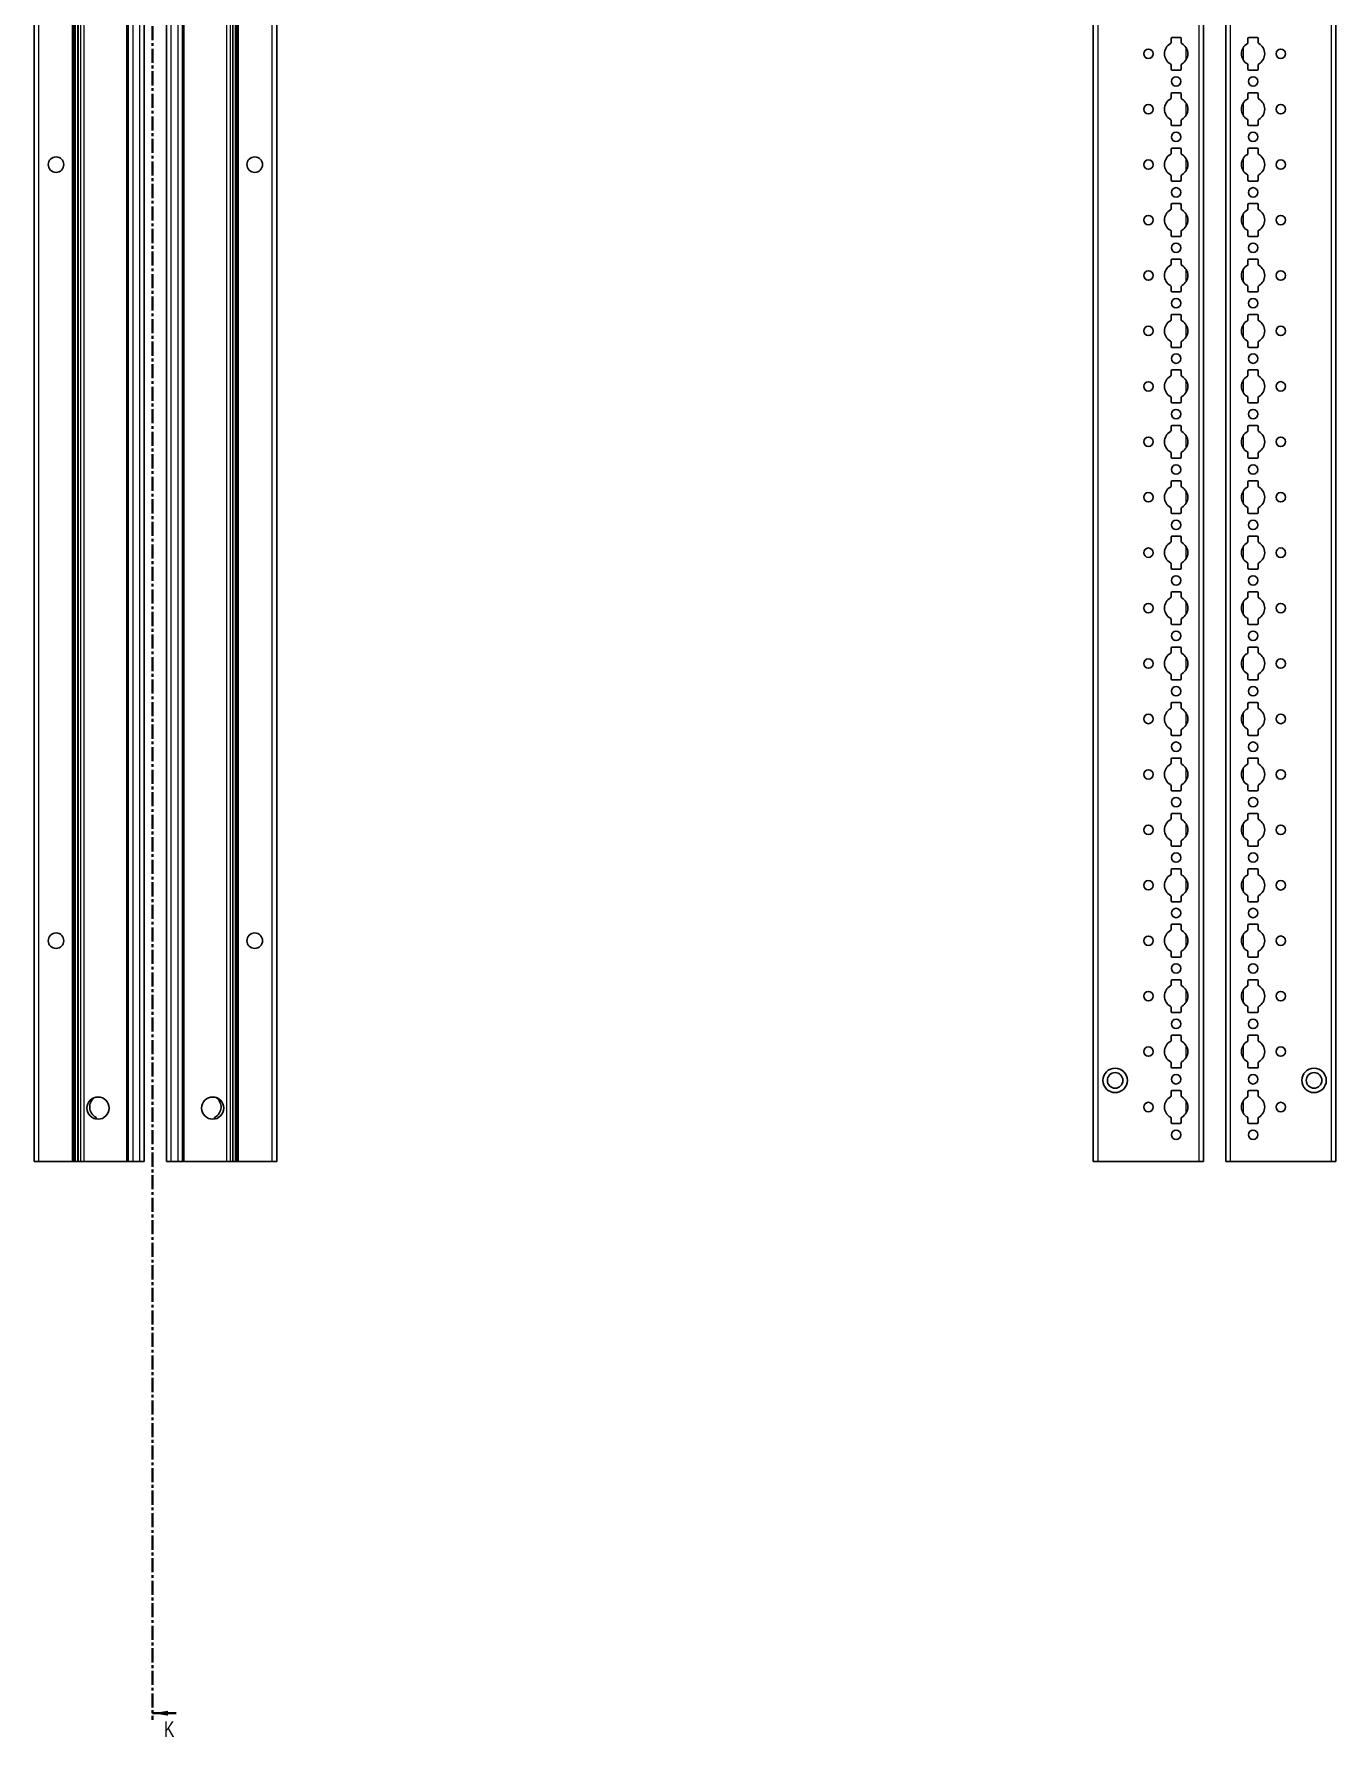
# Model space of a CAD drawing. Header units: millimetres. Extents: x -199 to 1181, y -1371 to 1752.
# Drawn here: x 594 to 1181, y -1111 to -343 of the extents above; entities that cross this region are included whole.
import ezdxf

# ---------------------------------------------------------------- set-up
doc = ezdxf.new("R2010")
doc.units = ezdxf.units.MM
doc.linetypes.add('CENTER', pattern=[10.16, 6.35, -1.27, 1.27, -1.27])
doc.styles.add('SLDTEXTSTYLE0', font='TXT', dxfattribs={"width": 0.75})

msp = doc.modelspace()

# ---------------------------------------------------------------- linework, layer by layer
at = {"color": 7, "linetype": 'CENTER', "lineweight": 35}
msp.add_line((647.53, 1499.09), (647.53, -1103.67), dxfattribs=at)
at = {"color": 7, "linetype": 'Continuous', "lineweight": 25}
for p, q in [((594.1, -851.79), (594.1, 447.21)), ((613.89, 447.21), (613.89, -851.79)), ((613.93, 447.21), (613.93, -851.79)), ((636.6, -851.79), (636.6, 447.21)), ((643.8, 447.21), (643.8, -851.79)), ((653.8, -851.79), (653.8, 447.21)), ((661, 447.21), (661, -851.79)), ((683.67, -851.79), (683.67, 447.21)), ((683.71, -851.79), (683.71, 447.21)), ((703.5, 447.21), (703.5, -851.79)), ((1071.69, -851.79), (1071.69, 447.21)), ((1121.39, 447.21), (1121.39, -851.79)), ((1131.39, -851.79), (1131.39, 447.21)), ((1181.09, 447.21), (1181.09, -851.79)), ((612.1, -376.54), (612.1, -328.04)), ((685.5, -328.04), (685.5, -376.54)), ((1106.74, -345.39), (1106.74, -347.27)), ((1110.84, -344.89), (1107.24, -344.89)), ((1111.34, -347.27), (1111.34, -345.39)), ((1141.44, -345.39), (1141.44, -347.27)), ((1145.54, -344.89), (1141.94, -344.89)), ((1146.04, -347.27), (1146.04, -345.39)), ((1106.74, -357.32), (1106.74, -359.19)), ((1107.24, -359.69), (1110.84, -359.69)), ((1111.34, -359.19), (1111.34, -357.32)), ((1141.44, -357.32), (1141.44, -359.19)), ((1141.94, -359.69), (1145.54, -359.69)), ((1146.04, -359.19), (1146.04, -357.32)), ((1106.74, -370.39), (1106.74, -372.27)), ((1110.84, -369.89), (1107.24, -369.89)), ((1111.34, -372.27), (1111.34, -370.39)), ((1141.44, -370.39), (1141.44, -372.27)), ((1145.54, -369.89), (1141.94, -369.89)), ((1146.04, -372.27), (1146.04, -370.39)), ((612.16, -376.65), (612.1, -376.54)), ((612.1, -376.54), (612.1, -378.04)), ((612.1, -378.04), (612.16, -377.94)), ((612.1, -426.54), (612.1, -378.04)), ((612.16, -377.94), (612.16, -376.65)), ((685.5, -376.54), (685.44, -376.65)), ((685.44, -376.65), (685.44, -377.94)), ((685.44, -377.94), (685.5, -378.04)), ((685.5, -378.04), (685.5, -376.54)), ((685.5, -378.04), (685.5, -426.54)), ((1106.74, -382.32), (1106.74, -384.19)), ((1111.34, -384.19), (1111.34, -382.32)), ((1141.44, -382.32), (1141.44, -384.19)), ((1146.04, -384.19), (1146.04, -382.32)), ((1107.24, -384.69), (1110.84, -384.69)), ((1141.94, -384.69), (1145.54, -384.69)), ((1106.74, -395.39), (1106.74, -397.27)), ((1110.84, -394.89), (1107.24, -394.89)), ((1111.34, -397.27), (1111.34, -395.39)), ((1141.44, -395.39), (1141.44, -397.27)), ((1145.54, -394.89), (1141.94, -394.89)), ((1146.04, -397.27), (1146.04, -395.39)), ((1106.74, -407.32), (1106.74, -409.19)), ((1107.24, -409.69), (1110.84, -409.69)), ((1111.34, -409.19), (1111.34, -407.32)), ((1141.44, -407.32), (1141.44, -409.19)), ((1141.94, -409.69), (1145.54, -409.69)), ((1146.04, -409.19), (1146.04, -407.32)), ((1106.74, -420.39), (1106.74, -422.27)), ((1110.84, -419.89), (1107.24, -419.89)), ((1111.34, -422.27), (1111.34, -420.39)), ((1141.44, -420.39), (1141.44, -422.27)), ((1145.54, -419.89), (1141.94, -419.89)), ((1146.04, -422.27), (1146.04, -420.39)), ((612.16, -426.65), (612.1, -426.54)), ((612.1, -426.54), (612.1, -428.04)), ((612.1, -428.04), (612.16, -427.94)), ((612.1, -476.54), (612.1, -428.04)), ((612.16, -427.94), (612.16, -426.65)), ((685.5, -426.54), (685.44, -426.65)), ((685.44, -426.65), (685.44, -427.94)), ((685.44, -427.94), (685.5, -428.04)), ((685.5, -428.04), (685.5, -426.54)), ((685.5, -428.04), (685.5, -476.54)), ((1106.74, -432.32), (1106.74, -434.19)), ((1107.24, -434.69), (1110.84, -434.69)), ((1111.34, -434.19), (1111.34, -432.32)), ((1141.44, -432.32), (1141.44, -434.19)), ((1141.94, -434.69), (1145.54, -434.69)), ((1146.04, -434.19), (1146.04, -432.32)), ((1106.74, -445.39), (1106.74, -447.27)), ((1110.84, -444.89), (1107.24, -444.89)), ((1111.34, -447.27), (1111.34, -445.39)), ((1141.44, -445.39), (1141.44, -447.27)), ((1145.54, -444.89), (1141.94, -444.89)), ((1146.04, -447.27), (1146.04, -445.39)), ((1106.74, -457.32), (1106.74, -459.19)), ((1107.24, -459.69), (1110.84, -459.69)), ((1111.34, -459.19), (1111.34, -457.32)), ((1141.44, -457.32), (1141.44, -459.19)), ((1141.94, -459.69), (1145.54, -459.69)), ((1146.04, -459.19), (1146.04, -457.32)), ((1106.74, -470.39), (1106.74, -472.27)), ((1110.84, -469.89), (1107.24, -469.89)), ((1111.34, -472.27), (1111.34, -470.39)), ((1141.44, -470.39), (1141.44, -472.27)), ((1145.54, -469.89), (1141.94, -469.89)), ((1146.04, -472.27), (1146.04, -470.39)), ((612.16, -476.65), (612.1, -476.54)), ((612.1, -476.54), (612.1, -478.04)), ((612.1, -478.04), (612.16, -477.94)), ((612.1, -526.54), (612.1, -478.04)), ((612.16, -477.94), (612.16, -476.65)), ((685.5, -476.54), (685.44, -476.65)), ((685.44, -476.65), (685.44, -477.94)), ((685.44, -477.94), (685.5, -478.04)), ((685.5, -478.04), (685.5, -476.54)), ((685.5, -478.04), (685.5, -526.54)), ((1106.74, -482.32), (1106.74, -484.19)), ((1111.34, -484.19), (1111.34, -482.32)), ((1141.44, -482.32), (1141.44, -484.19)), ((1146.04, -484.19), (1146.04, -482.32)), ((1107.24, -484.69), (1110.84, -484.69)), ((1141.94, -484.69), (1145.54, -484.69)), ((1106.74, -495.39), (1106.74, -497.27)), ((1110.84, -494.89), (1107.24, -494.89)), ((1111.34, -497.27), (1111.34, -495.39)), ((1141.44, -495.39), (1141.44, -497.27)), ((1145.54, -494.89), (1141.94, -494.89)), ((1146.04, -497.27), (1146.04, -495.39)), ((1106.74, -507.32), (1106.74, -509.19)), ((1107.24, -509.69), (1110.84, -509.69)), ((1111.34, -509.19), (1111.34, -507.32)), ((1141.44, -507.32), (1141.44, -509.19)), ((1141.94, -509.69), (1145.54, -509.69)), ((1146.04, -509.19), (1146.04, -507.32)), ((1106.74, -520.39), (1106.74, -522.27)), ((1110.84, -519.89), (1107.24, -519.89)), ((1111.34, -522.27), (1111.34, -520.39)), ((1141.44, -520.39), (1141.44, -522.27)), ((1145.54, -519.89), (1141.94, -519.89)), ((1146.04, -522.27), (1146.04, -520.39)), ((612.16, -526.65), (612.1, -526.54)), ((612.1, -526.54), (612.1, -528.04)), ((612.1, -528.04), (612.16, -527.94)), ((612.1, -576.54), (612.1, -528.04)), ((612.16, -527.94), (612.16, -526.65)), ((685.5, -526.54), (685.44, -526.65)), ((685.44, -526.65), (685.44, -527.94)), ((685.44, -527.94), (685.5, -528.04)), ((685.5, -528.04), (685.5, -526.54)), ((685.5, -528.04), (685.5, -576.54)), ((1106.74, -532.32), (1106.74, -534.19)), ((1107.24, -534.69), (1110.84, -534.69)), ((1111.34, -534.19), (1111.34, -532.32)), ((1141.44, -532.32), (1141.44, -534.19)), ((1141.94, -534.69), (1145.54, -534.69)), ((1146.04, -534.19), (1146.04, -532.32)), ((1110.84, -544.89), (1107.24, -544.89)), ((1145.54, -544.89), (1141.94, -544.89)), ((1106.74, -545.39), (1106.74, -547.27)), ((1111.34, -547.27), (1111.34, -545.39)), ((1141.44, -545.39), (1141.44, -547.27)), ((1146.04, -547.27), (1146.04, -545.39)), ((1106.74, -557.32), (1106.74, -559.19)), ((1107.24, -559.69), (1110.84, -559.69)), ((1111.34, -559.19), (1111.34, -557.32)), ((1141.44, -557.32), (1141.44, -559.19)), ((1141.94, -559.69), (1145.54, -559.69)), ((1146.04, -559.19), (1146.04, -557.32)), ((1106.74, -570.39), (1106.74, -572.27)), ((1110.84, -569.89), (1107.24, -569.89)), ((1111.34, -572.27), (1111.34, -570.39)), ((1141.44, -570.39), (1141.44, -572.27)), ((1145.54, -569.89), (1141.94, -569.89)), ((1146.04, -572.27), (1146.04, -570.39)), ((612.16, -576.65), (612.1, -576.54)), ((612.1, -576.54), (612.1, -578.04)), ((612.1, -578.04), (612.16, -577.94)), ((612.1, -626.54), (612.1, -578.04)), ((612.16, -577.94), (612.16, -576.65)), ((685.5, -576.54), (685.44, -576.65)), ((685.44, -576.65), (685.44, -577.94)), ((685.44, -577.94), (685.5, -578.04)), ((685.5, -578.04), (685.5, -576.54)), ((685.5, -578.04), (685.5, -626.54)), ((1106.74, -582.32), (1106.74, -584.19)), ((1111.34, -584.19), (1111.34, -582.32)), ((1141.44, -582.32), (1141.44, -584.19)), ((1146.04, -584.19), (1146.04, -582.32)), ((1107.24, -584.69), (1110.84, -584.69)), ((1141.94, -584.69), (1145.54, -584.69)), ((1106.74, -595.39), (1106.74, -597.27)), ((1110.84, -594.89), (1107.24, -594.89)), ((1111.34, -597.27), (1111.34, -595.39)), ((1141.44, -595.39), (1141.44, -597.27)), ((1145.54, -594.89), (1141.94, -594.89)), ((1146.04, -597.27), (1146.04, -595.39)), ((1106.74, -607.32), (1106.74, -609.19)), ((1107.24, -609.69), (1110.84, -609.69)), ((1111.34, -609.19), (1111.34, -607.32)), ((1141.44, -607.32), (1141.44, -609.19)), ((1141.94, -609.69), (1145.54, -609.69)), ((1146.04, -609.19), (1146.04, -607.32)), ((1106.74, -620.39), (1106.74, -622.27)), ((1110.84, -619.89), (1107.24, -619.89)), ((1111.34, -622.27), (1111.34, -620.39)), ((1141.44, -620.39), (1141.44, -622.27)), ((1145.54, -619.89), (1141.94, -619.89)), ((1146.04, -622.27), (1146.04, -620.39)), ((612.16, -626.65), (612.1, -626.54)), ((612.1, -626.54), (612.1, -628.04)), ((612.1, -628.04), (612.16, -627.94)), ((612.1, -676.54), (612.1, -628.04)), ((612.16, -627.94), (612.16, -626.65)), ((685.5, -626.54), (685.44, -626.65)), ((685.44, -626.65), (685.44, -627.94)), ((685.44, -627.94), (685.5, -628.04)), ((685.5, -628.04), (685.5, -626.54)), ((685.5, -628.04), (685.5, -676.54)), ((1106.74, -632.32), (1106.74, -634.19)), ((1107.24, -634.69), (1110.84, -634.69)), ((1111.34, -634.19), (1111.34, -632.32)), ((1141.44, -632.32), (1141.44, -634.19)), ((1141.94, -634.69), (1145.54, -634.69)), ((1146.04, -634.19), (1146.04, -632.32)), ((1110.84, -644.89), (1107.24, -644.89)), ((1145.54, -644.89), (1141.94, -644.89)), ((1106.74, -645.39), (1106.74, -647.27)), ((1111.34, -647.27), (1111.34, -645.39)), ((1141.44, -645.39), (1141.44, -647.27)), ((1146.04, -647.27), (1146.04, -645.39)), ((1106.74, -657.32), (1106.74, -659.19)), ((1107.24, -659.69), (1110.84, -659.69)), ((1111.34, -659.19), (1111.34, -657.32)), ((1141.44, -657.32), (1141.44, -659.19)), ((1141.94, -659.69), (1145.54, -659.69)), ((1146.04, -659.19), (1146.04, -657.32)), ((1106.74, -670.39), (1106.74, -672.27)), ((1110.84, -669.89), (1107.24, -669.89)), ((1111.34, -672.27), (1111.34, -670.39)), ((1141.44, -670.39), (1141.44, -672.27)), ((1145.54, -669.89), (1141.94, -669.89)), ((1146.04, -672.27), (1146.04, -670.39)), ((612.16, -676.65), (612.1, -676.54)), ((612.1, -676.54), (612.1, -678.04)), ((612.1, -678.04), (612.16, -677.94)), ((612.1, -726.54), (612.1, -678.04)), ((612.16, -677.94), (612.16, -676.65)), ((685.5, -676.54), (685.44, -676.65)), ((685.44, -676.65), (685.44, -677.94)), ((685.44, -677.94), (685.5, -678.04)), ((685.5, -678.04), (685.5, -676.54)), ((685.5, -678.04), (685.5, -726.54)), ((1106.74, -682.32), (1106.74, -684.19)), ((1111.34, -684.19), (1111.34, -682.32)), ((1141.44, -682.32), (1141.44, -684.19)), ((1146.04, -684.19), (1146.04, -682.32)), ((1107.24, -684.69), (1110.84, -684.69)), ((1141.94, -684.69), (1145.54, -684.69)), ((1106.74, -695.39), (1106.74, -697.27)), ((1110.84, -694.89), (1107.24, -694.89)), ((1111.34, -697.27), (1111.34, -695.39)), ((1141.44, -695.39), (1141.44, -697.27)), ((1145.54, -694.89), (1141.94, -694.89)), ((1146.04, -697.27), (1146.04, -695.39)), ((1106.74, -707.32), (1106.74, -709.19)), ((1107.24, -709.69), (1110.84, -709.69)), ((1111.34, -709.19), (1111.34, -707.32)), ((1141.44, -707.32), (1141.44, -709.19)), ((1141.94, -709.69), (1145.54, -709.69)), ((1146.04, -709.19), (1146.04, -707.32)), ((1106.74, -720.39), (1106.74, -722.27)), ((1110.84, -719.89), (1107.24, -719.89)), ((1111.34, -722.27), (1111.34, -720.39)), ((1141.44, -720.39), (1141.44, -722.27)), ((1145.54, -719.89), (1141.94, -719.89)), ((1146.04, -722.27), (1146.04, -720.39)), ((612.16, -726.65), (612.1, -726.54)), ((612.1, -726.54), (612.1, -728.04)), ((612.1, -728.04), (612.16, -727.94)), ((612.1, -776.54), (612.1, -728.04)), ((612.16, -727.94), (612.16, -726.65)), ((685.5, -726.54), (685.44, -726.65)), ((685.44, -726.65), (685.44, -727.94)), ((685.44, -727.94), (685.5, -728.04)), ((685.5, -728.04), (685.5, -726.54)), ((685.5, -728.04), (685.5, -776.54)), ((1106.74, -732.32), (1106.74, -734.19)), ((1107.24, -734.69), (1110.84, -734.69)), ((1111.34, -734.19), (1111.34, -732.32)), ((1141.44, -732.32), (1141.44, -734.19)), ((1141.94, -734.69), (1145.54, -734.69)), ((1146.04, -734.19), (1146.04, -732.32)), ((1110.84, -744.89), (1107.24, -744.89)), ((1145.54, -744.89), (1141.94, -744.89)), ((1106.74, -745.39), (1106.74, -747.27)), ((1111.34, -747.27), (1111.34, -745.39)), ((1141.44, -745.39), (1141.44, -747.27)), ((1146.04, -747.27), (1146.04, -745.39)), ((1106.74, -757.32), (1106.74, -759.19)), ((1107.24, -759.69), (1110.84, -759.69)), ((1111.34, -759.19), (1111.34, -757.32)), ((1141.44, -757.32), (1141.44, -759.19)), ((1141.94, -759.69), (1145.54, -759.69)), ((1146.04, -759.19), (1146.04, -757.32)), ((1106.74, -770.39), (1106.74, -772.27)), ((1110.84, -769.89), (1107.24, -769.89)), ((1111.34, -772.27), (1111.34, -770.39)), ((1141.44, -770.39), (1141.44, -772.27)), ((1145.54, -769.89), (1141.94, -769.89)), ((1146.04, -772.27), (1146.04, -770.39)), ((612.16, -776.65), (612.1, -776.54)), ((612.1, -776.54), (612.1, -778.04)), ((612.1, -778.04), (612.16, -777.94)), ((612.1, -826.54), (612.1, -778.04)), ((612.16, -777.94), (612.16, -776.65)), ((685.5, -776.54), (685.44, -776.65)), ((685.44, -776.65), (685.44, -777.94)), ((685.44, -777.94), (685.5, -778.04)), ((685.5, -778.04), (685.5, -776.54)), ((685.5, -778.04), (685.5, -826.54)), ((1106.74, -782.32), (1106.74, -784.19)), ((1111.34, -784.19), (1111.34, -782.32)), ((1141.44, -782.32), (1141.44, -784.19)), ((1146.04, -784.19), (1146.04, -782.32)), ((1107.24, -784.69), (1110.84, -784.69)), ((1141.94, -784.69), (1145.54, -784.69)), ((1106.74, -795.39), (1106.74, -797.27)), ((1110.84, -794.89), (1107.24, -794.89)), ((1111.34, -797.27), (1111.34, -795.39)), ((1141.44, -795.39), (1141.44, -797.27)), ((1145.54, -794.89), (1141.94, -794.89)), ((1146.04, -797.27), (1146.04, -795.39)), ((1106.74, -807.32), (1106.74, -809.19)), ((1107.24, -809.69), (1110.84, -809.69)), ((1111.34, -809.19), (1111.34, -807.32)), ((1141.44, -807.32), (1141.44, -809.19)), ((1141.94, -809.69), (1145.54, -809.69)), ((1146.04, -809.19), (1146.04, -807.32)), ((1106.74, -820.39), (1106.74, -822.27)), ((1110.84, -819.89), (1107.24, -819.89)), ((1111.34, -822.27), (1111.34, -820.39)), ((1141.44, -820.39), (1141.44, -822.27)), ((1145.54, -819.89), (1141.94, -819.89)), ((1146.04, -822.27), (1146.04, -820.39)), ((612.16, -826.65), (612.1, -826.54)), ((612.1, -826.54), (612.1, -828.04)), ((612.1, -828.04), (612.16, -827.94)), ((612.1, -851.79), (612.1, -828.04)), ((612.16, -827.94), (612.16, -826.65)), ((685.5, -826.54), (685.44, -826.65)), ((685.44, -826.65), (685.44, -827.94)), ((685.44, -827.94), (685.5, -828.04)), ((685.5, -828.04), (685.5, -826.54)), ((685.5, -828.04), (685.5, -851.79)), ((622.15, -832.73), (622.15, -832.32)), ((675.45, -832.32), (675.45, -832.73)), ((1106.74, -832.32), (1106.74, -834.19)), ((1107.24, -834.69), (1110.84, -834.69)), ((1111.34, -834.19), (1111.34, -832.32)), ((1141.44, -832.32), (1141.44, -834.19)), ((1141.94, -834.69), (1145.54, -834.69)), ((1146.04, -834.19), (1146.04, -832.32)), ((596.1, -851.79), (594.1, -851.79)), ((596.1, -851.79), (611.45, -851.79)), ((612.1, -851.79), (611.45, -851.79)), ((612.69, -851.79), (612.1, -851.79)), ((612.69, -851.79), (613.89, -851.79)), ((613.89, -851.79), (613.93, -851.79)), ((613.93, -851.79), (615.13, -851.79)), ((616.55, -851.79), (615.13, -851.79)), ((616.55, -851.79), (635.95, -851.79)), ((636.6, -851.79), (635.95, -851.79)), ((638.6, -851.79), (636.6, -851.79)), ((638.6, -851.79), (641.8, -851.79)), ((643.8, -851.79), (641.8, -851.79)), ((655.8, -851.79), (653.8, -851.79)), ((659, -851.79), (655.8, -851.79)), ((661, -851.79), (659, -851.79)), ((661.65, -851.79), (661, -851.79)), ((681.05, -851.79), (661.65, -851.79)), ((682.47, -851.79), (681.05, -851.79)), ((683.67, -851.79), (682.47, -851.79)), ((683.71, -851.79), (683.67, -851.79)), ((684.91, -851.79), (683.71, -851.79)), ((685.5, -851.79), (684.91, -851.79)), ((686.15, -851.79), (685.5, -851.79)), ((701.5, -851.79), (686.15, -851.79)), ((703.5, -851.79), (701.5, -851.79)), ((1073.69, -851.79), (1071.69, -851.79)), ((1073.69, -851.79), (1119.39, -851.79)), ((1121.39, -851.79), (1119.39, -851.79)), ((1133.39, -851.79), (1131.39, -851.79)), ((1179.09, -851.79), (1133.39, -851.79)), ((1181.09, -851.79), (1179.09, -851.79))]:
    msp.add_line(p, q, dxfattribs=at)
at = {"color": 8, "linetype": 'Continuous', "lineweight": 18}
for p, q in [((596.1, 447.21), (596.1, -851.79)), ((611.45, -851.79), (611.45, 447.21)), ((612.69, 447.21), (612.69, -851.79)), ((615.13, -851.79), (615.13, 447.21)), ((616.55, 447.21), (616.55, -851.79)), ((635.95, -851.79), (635.95, 447.21)), ((638.6, 447.21), (638.6, -851.79)), ((641.8, -851.79), (641.8, 447.21)), ((655.8, 447.21), (655.8, -851.79)), ((659, -851.79), (659, 447.21)), ((661.65, 447.21), (661.65, -851.79)), ((681.05, -851.79), (681.05, 447.21)), ((682.47, 447.21), (682.47, -851.79)), ((684.91, -851.79), (684.91, 447.21)), ((686.15, 447.21), (686.15, -851.79)), ((701.5, -851.79), (701.5, 447.21)), ((1073.69, 447.21), (1073.69, -851.79)), ((1119.39, -851.79), (1119.39, 447.21)), ((1133.39, 447.21), (1133.39, -851.79)), ((1179.09, -851.79), (1179.09, 447.21)), ((1113.54, -355), (1113.54, -349.59)), ((1139.24, -349.59), (1139.24, -355)), ((1113.54, -380), (1113.54, -374.59)), ((1139.24, -374.59), (1139.24, -380)), ((1113.54, -405), (1113.54, -399.59)), ((1139.24, -399.59), (1139.24, -405)), ((1113.54, -430), (1113.54, -424.59)), ((1139.24, -424.59), (1139.24, -430)), ((1113.54, -455), (1113.54, -449.59)), ((1139.24, -449.59), (1139.24, -455)), ((1113.54, -480), (1113.54, -474.59)), ((1139.24, -474.59), (1139.24, -480)), ((1113.54, -505), (1113.54, -499.59)), ((1139.24, -499.59), (1139.24, -505)), ((1113.54, -530), (1113.54, -524.59)), ((1139.24, -524.59), (1139.24, -530)), ((1113.54, -555), (1113.54, -549.59)), ((1139.24, -549.59), (1139.24, -555)), ((1113.54, -580), (1113.54, -574.59)), ((1139.24, -574.59), (1139.24, -580)), ((1113.54, -605), (1113.54, -599.59)), ((1139.24, -599.59), (1139.24, -605)), ((1113.54, -630), (1113.54, -624.59)), ((1139.24, -624.59), (1139.24, -630)), ((1113.54, -655), (1113.54, -649.59)), ((1139.24, -649.59), (1139.24, -655)), ((1113.54, -680), (1113.54, -674.59)), ((1139.24, -674.59), (1139.24, -680)), ((1113.54, -705), (1113.54, -699.59)), ((1139.24, -699.59), (1139.24, -705)), ((1113.54, -730), (1113.54, -724.59)), ((1139.24, -724.59), (1139.24, -730)), ((1113.54, -755), (1113.54, -749.59)), ((1139.24, -749.59), (1139.24, -755)), ((1113.54, -780), (1113.54, -774.59)), ((1139.24, -774.59), (1139.24, -780)), ((1113.54, -805), (1113.54, -799.59)), ((1139.24, -799.59), (1139.24, -805)), ((1113.54, -830), (1113.54, -824.59)), ((1139.24, -824.59), (1139.24, -830))]:
    msp.add_line(p, q, dxfattribs=at)
at = {"color": 7, "linetype": 'Continuous', "lineweight": 35}
msp.add_line((658.17, -1100.67), (647.53, -1100.67), dxfattribs=at)
at = {"color": 7, "linetype": 'Continuous', "lineweight": 25}
for centre, radius in [((1096.54, -352.29), 2.12), ((1156.24, -352.29), 2.12), ((1109.04, -364.79), 2.12), ((1143.74, -364.79), 2.12), ((1096.54, -377.29), 2.12), ((1156.24, -377.29), 2.12), ((1109.04, -389.79), 2.12), ((1143.74, -389.79), 2.12), ((604, -402.29), 3.5), ((693.6, -402.29), 3.5), ((1096.54, -402.29), 2.12), ((1156.24, -402.29), 2.12), ((1109.04, -414.79), 2.12), ((1143.74, -414.79), 2.12), ((1096.54, -427.29), 2.12), ((1156.24, -427.29), 2.13), ((1109.04, -439.79), 2.12), ((1143.74, -439.79), 2.12), ((1096.54, -452.29), 2.12), ((1156.24, -452.29), 2.13), ((1109.04, -464.79), 2.12), ((1143.74, -464.79), 2.12), ((1096.54, -477.29), 2.12), ((1156.24, -477.29), 2.13), ((1109.04, -489.79), 2.12), ((1143.74, -489.79), 2.12), ((1096.54, -502.29), 2.12), ((1156.24, -502.29), 2.13), ((1109.04, -514.79), 2.12), ((1143.74, -514.79), 2.12), ((1096.54, -527.29), 2.12), ((1156.24, -527.29), 2.13), ((1109.04, -539.79), 2.12), ((1143.74, -539.79), 2.12), ((1096.54, -552.29), 2.12), ((1156.24, -552.29), 2.13), ((1109.04, -564.79), 2.12), ((1143.74, -564.79), 2.12), ((1096.54, -577.29), 2.12), ((1156.24, -577.29), 2.13), ((1109.04, -589.79), 2.12), ((1143.74, -589.79), 2.12), ((1096.54, -602.29), 2.12), ((1156.24, -602.29), 2.13), ((1109.04, -614.79), 2.12), ((1143.74, -614.79), 2.12), ((1096.54, -627.29), 2.12), ((1156.24, -627.29), 2.13), ((1109.04, -639.79), 2.12), ((1143.74, -639.79), 2.12), ((1096.54, -652.29), 2.12), ((1156.24, -652.29), 2.13), ((1109.04, -664.79), 2.12), ((1143.74, -664.79), 2.12), ((1096.54, -677.29), 2.12), ((1156.24, -677.29), 2.13), ((1109.04, -689.79), 2.12), ((1143.74, -689.79), 2.12), ((1096.54, -702.29), 2.12), ((1156.24, -702.29), 2.13), ((1109.04, -714.79), 2.12), ((1143.74, -714.79), 2.12), ((1096.54, -727.29), 2.12), ((1156.24, -727.29), 2.13), ((1109.04, -739.79), 2.12), ((1143.74, -739.79), 2.12), ((604, -752.29), 3.5), ((693.6, -752.29), 3.5), ((1096.54, -752.29), 2.12), ((1156.24, -752.29), 2.13), ((1109.04, -764.79), 2.12), ((1143.74, -764.79), 2.12), ((1096.54, -777.29), 2.12), ((1156.24, -777.29), 2.13), ((1109.04, -789.79), 2.12), ((1143.74, -789.79), 2.12), ((1096.54, -802.29), 2.12), ((1156.24, -802.29), 2.13), ((1081.54, -815.29), 5.5), ((1081.54, -815.29), 3.5), ((1109.04, -814.79), 2.12), ((1143.74, -814.79), 2.12), ((1171.24, -815.29), 5.5), ((1171.24, -815.29), 3.5), ((622.95, -827.79), 5), ((674.65, -827.79), 5), ((1096.54, -827.29), 2.12), ((1156.24, -827.29), 2.13), ((1109.04, -839.79), 2.12), ((1143.74, -839.79), 2.12)]:
    msp.add_circle(centre, radius, dxfattribs=at)
for centre, radius, start, end in [((1107.24, -345.39), 0.5, 90, 180), ((1110.84, -345.39), 0.5, 0, 90), ((1141.94, -345.39), 0.5, 90, 180), ((1145.54, -345.39), 0.5, 0, 90), ((1109.04, -352.29), 5.25, 119.14074, 240.85926), ((1106.24, -347.27), 0.5, 299.14074, 0), ((1111.84, -347.27), 0.5, 180, 240.85926), ((1109.04, -352.29), 5.25, 299.14074, 60.85926), ((1143.74, -352.29), 5.25, 119.14074, 240.85926), ((1140.94, -347.27), 0.5, 299.14074, 0), ((1146.54, -347.27), 0.5, 180, 240.85926), ((1143.74, -352.29), 5.25, 299.14074, 60.85926), ((1106.24, -357.32), 0.5, 0, 60.85926), ((1107.24, -359.19), 0.5, 180, 270), ((1110.84, -359.19), 0.5, 270, 0), ((1111.84, -357.32), 0.5, 119.14074, 180), ((1140.94, -357.32), 0.5, 0, 60.85926), ((1141.94, -359.19), 0.5, 180, 270), ((1145.54, -359.19), 0.5, 270, 0), ((1146.54, -357.32), 0.5, 119.14074, 180), ((1109.04, -377.29), 5.25, 119.14074, 240.85926), ((1106.24, -372.27), 0.5, 299.14074, 0), ((1107.24, -370.39), 0.5, 90, 180), ((1110.84, -370.39), 0.5, 0, 90), ((1111.84, -372.27), 0.5, 180, 240.85926), ((1109.04, -377.29), 5.25, 299.14074, 60.85926), ((1143.74, -377.29), 5.25, 119.14074, 240.85926), ((1140.94, -372.27), 0.5, 299.14074, 0), ((1141.94, -370.39), 0.5, 90, 180), ((1145.54, -370.39), 0.5, 0, 90), ((1146.54, -372.27), 0.5, 180, 240.85926), ((1143.74, -377.29), 5.25, 299.14074, 60.85926), ((1106.24, -382.32), 0.5, 0, 60.85926), ((1111.84, -382.32), 0.5, 119.14074, 180), ((1140.94, -382.32), 0.5, 0, 60.85926), ((1146.54, -382.32), 0.5, 119.14074, 180), ((1107.24, -384.19), 0.5, 180, 270), ((1110.84, -384.19), 0.5, 270, 0), ((1141.94, -384.19), 0.5, 180, 270), ((1145.54, -384.19), 0.5, 270, 0), ((1109.04, -402.29), 5.25, 119.14074, 240.85926), ((1106.24, -397.27), 0.5, 299.14074, 0), ((1107.24, -395.39), 0.5, 90, 180), ((1110.84, -395.39), 0.5, 0, 90), ((1111.84, -397.27), 0.5, 180, 240.85926), ((1109.04, -402.29), 5.25, 299.14074, 60.85926), ((1143.74, -402.29), 5.25, 119.14074, 240.85926), ((1140.94, -397.27), 0.5, 299.14074, 0), ((1141.94, -395.39), 0.5, 90, 180), ((1145.54, -395.39), 0.5, 0, 90), ((1146.54, -397.27), 0.5, 180, 240.85926), ((1143.74, -402.29), 5.25, 299.14074, 60.85926), ((1106.24, -407.32), 0.5, 0, 60.85926), ((1111.84, -407.32), 0.5, 119.14074, 180), ((1140.94, -407.32), 0.5, 0, 60.85926), ((1146.54, -407.32), 0.5, 119.14074, 180), ((1107.24, -409.19), 0.5, 180, 270), ((1110.84, -409.19), 0.5, 270, 0), ((1141.94, -409.19), 0.5, 180, 270), ((1145.54, -409.19), 0.5, 270, 0), ((1106.24, -422.27), 0.5, 299.14074, 0), ((1107.24, -420.39), 0.5, 90, 180), ((1110.84, -420.39), 0.5, 0, 90), ((1111.84, -422.27), 0.5, 180, 240.85926), ((1140.94, -422.27), 0.5, 299.14074, 0), ((1141.94, -420.39), 0.5, 90, 180), ((1145.54, -420.39), 0.5, 0, 90), ((1146.54, -422.27), 0.5, 180, 240.85926), ((1109.04, -427.29), 5.25, 119.14074, 240.85926), ((1109.04, -427.29), 5.25, 299.14074, 60.85926), ((1143.74, -427.29), 5.25, 119.14074, 240.85926), ((1143.74, -427.29), 5.25, 299.14074, 60.85926), ((1106.24, -432.32), 0.5, 0, 60.85926), ((1107.24, -434.19), 0.5, 180, 270), ((1110.84, -434.19), 0.5, 270, 0), ((1111.84, -432.32), 0.5, 119.14074, 180), ((1140.94, -432.32), 0.5, 0, 60.85926), ((1141.94, -434.19), 0.5, 180, 270), ((1145.54, -434.19), 0.5, 270, 0), ((1146.54, -432.32), 0.5, 119.14074, 180), ((1107.24, -445.39), 0.5, 90, 180), ((1110.84, -445.39), 0.5, 0, 90), ((1141.94, -445.39), 0.5, 90, 180), ((1145.54, -445.39), 0.5, 0, 90), ((1109.04, -452.29), 5.25, 119.14074, 240.85926), ((1106.24, -447.27), 0.5, 299.14074, 0), ((1111.84, -447.27), 0.5, 180, 240.85926), ((1109.04, -452.29), 5.25, 299.14074, 60.85926), ((1143.74, -452.29), 5.25, 119.14074, 240.85926), ((1140.94, -447.27), 0.5, 299.14074, 0), ((1146.54, -447.27), 0.5, 180, 240.85926), ((1143.74, -452.29), 5.25, 299.14074, 60.85926), ((1106.24, -457.32), 0.5, 0, 60.85926), ((1107.24, -459.19), 0.5, 180, 270), ((1110.84, -459.19), 0.5, 270, 0), ((1111.84, -457.32), 0.5, 119.14074, 180), ((1140.94, -457.32), 0.5, 0, 60.85926), ((1141.94, -459.19), 0.5, 180, 270), ((1145.54, -459.19), 0.5, 270, 0), ((1146.54, -457.32), 0.5, 119.14074, 180), ((1109.04, -477.29), 5.25, 119.14074, 240.85926), ((1106.24, -472.27), 0.5, 299.14074, 0), ((1107.24, -470.39), 0.5, 90, 180), ((1110.84, -470.39), 0.5, 0, 90), ((1111.84, -472.27), 0.5, 180, 240.85926), ((1109.04, -477.29), 5.25, 299.14074, 60.85926), ((1143.74, -477.29), 5.25, 119.14074, 240.85926), ((1140.94, -472.27), 0.5, 299.14074, 0), ((1141.94, -470.39), 0.5, 90, 180), ((1145.54, -470.39), 0.5, 0, 90), ((1146.54, -472.27), 0.5, 180, 240.85926), ((1143.74, -477.29), 5.25, 299.14074, 60.85926), ((1106.24, -482.32), 0.5, 0, 60.85926), ((1111.84, -482.32), 0.5, 119.14074, 180), ((1140.94, -482.32), 0.5, 0, 60.85926), ((1146.54, -482.32), 0.5, 119.14074, 180), ((1107.24, -484.19), 0.5, 180, 270), ((1110.84, -484.19), 0.5, 270, 0), ((1141.94, -484.19), 0.5, 180, 270), ((1145.54, -484.19), 0.5, 270, 0), ((1109.04, -502.29), 5.25, 119.14074, 240.85926), ((1106.24, -497.27), 0.5, 299.14074, 0), ((1107.24, -495.39), 0.5, 90, 180), ((1110.84, -495.39), 0.5, 0, 90), ((1111.84, -497.27), 0.5, 180, 240.85926), ((1109.04, -502.29), 5.25, 299.14074, 60.85926), ((1143.74, -502.29), 5.25, 119.14074, 240.85926), ((1140.94, -497.27), 0.5, 299.14074, 0), ((1141.94, -495.39), 0.5, 90, 180), ((1145.54, -495.39), 0.5, 0, 90), ((1146.54, -497.27), 0.5, 180, 240.85926), ((1143.74, -502.29), 5.25, 299.14074, 60.85926), ((1106.24, -507.32), 0.5, 0, 60.85926), ((1107.24, -509.19), 0.5, 180, 270), ((1110.84, -509.19), 0.5, 270, 0), ((1111.84, -507.32), 0.5, 119.14074, 180), ((1140.94, -507.32), 0.5, 0, 60.85926), ((1141.94, -509.19), 0.5, 180, 270), ((1145.54, -509.19), 0.5, 270, 0), ((1146.54, -507.32), 0.5, 119.14074, 180), ((1107.24, -520.39), 0.5, 90, 180), ((1110.84, -520.39), 0.5, 0, 90), ((1141.94, -520.39), 0.5, 90, 180), ((1145.54, -520.39), 0.5, 0, 90), ((1109.04, -527.29), 5.25, 119.14074, 240.85926), ((1106.24, -522.27), 0.5, 299.14074, 0), ((1111.84, -522.27), 0.5, 180, 240.85926), ((1109.04, -527.29), 5.25, 299.14074, 60.85926), ((1143.74, -527.29), 5.25, 119.14074, 240.85926), ((1140.94, -522.27), 0.5, 299.14074, 0), ((1146.54, -522.27), 0.5, 180, 240.85926), ((1143.74, -527.29), 5.25, 299.14074, 60.85926), ((1106.24, -532.32), 0.5, 0, 60.85926), ((1107.24, -534.19), 0.5, 180, 270), ((1110.84, -534.19), 0.5, 270, 0), ((1111.84, -532.32), 0.5, 119.14074, 180), ((1140.94, -532.32), 0.5, 0, 60.85926), ((1141.94, -534.19), 0.5, 180, 270), ((1145.54, -534.19), 0.5, 270, 0), ((1146.54, -532.32), 0.5, 119.14074, 180), ((1107.24, -545.39), 0.5, 90, 180), ((1110.84, -545.39), 0.5, 0, 90), ((1141.94, -545.39), 0.5, 90, 180), ((1145.54, -545.39), 0.5, 0, 90), ((1109.04, -552.29), 5.25, 119.14074, 240.85926), ((1106.24, -547.27), 0.5, 299.14074, 0), ((1111.84, -547.27), 0.5, 180, 240.85926), ((1109.04, -552.29), 5.25, 299.14074, 60.85926), ((1143.74, -552.29), 5.25, 119.14074, 240.85926), ((1140.94, -547.27), 0.5, 299.14074, 0), ((1146.54, -547.27), 0.5, 180, 240.85926), ((1143.74, -552.29), 5.25, 299.14074, 60.85926), ((1106.24, -557.32), 0.5, 0, 60.85926), ((1107.24, -559.19), 0.5, 180, 270), ((1110.84, -559.19), 0.5, 270, 0), ((1111.84, -557.32), 0.5, 119.14074, 180), ((1140.94, -557.32), 0.5, 0, 60.85926), ((1141.94, -559.19), 0.5, 180, 270), ((1145.54, -559.19), 0.5, 270, 0), ((1146.54, -557.32), 0.5, 119.14074, 180), ((1109.04, -577.29), 5.25, 119.14074, 240.85926), ((1106.24, -572.27), 0.5, 299.14074, 0), ((1107.24, -570.39), 0.5, 90, 180), ((1110.84, -570.39), 0.5, 0, 90), ((1111.84, -572.27), 0.5, 180, 240.85926), ((1109.04, -577.29), 5.25, 299.14074, 60.85926), ((1143.74, -577.29), 5.25, 119.14074, 240.85926), ((1140.94, -572.27), 0.5, 299.14074, 0), ((1141.94, -570.39), 0.5, 90, 180), ((1145.54, -570.39), 0.5, 0, 90), ((1146.54, -572.27), 0.5, 180, 240.85926), ((1143.74, -577.29), 5.25, 299.14074, 60.85926), ((1106.24, -582.32), 0.5, 0, 60.85926), ((1111.84, -582.32), 0.5, 119.14074, 180), ((1140.94, -582.32), 0.5, 0, 60.85926), ((1146.54, -582.32), 0.5, 119.14074, 180), ((1107.24, -584.19), 0.5, 180, 270), ((1110.84, -584.19), 0.5, 270, 0), ((1141.94, -584.19), 0.5, 180, 270), ((1145.54, -584.19), 0.5, 270, 0), ((1109.04, -602.29), 5.25, 119.14074, 240.85926), ((1106.24, -597.27), 0.5, 299.14074, 0), ((1107.24, -595.39), 0.5, 90, 180), ((1110.84, -595.39), 0.5, 0, 90), ((1111.84, -597.27), 0.5, 180, 240.85926), ((1109.04, -602.29), 5.25, 299.14074, 60.85926), ((1143.74, -602.29), 5.25, 119.14074, 240.85926), ((1140.94, -597.27), 0.5, 299.14074, 0), ((1141.94, -595.39), 0.5, 90, 180), ((1145.54, -595.39), 0.5, 0, 90), ((1146.54, -597.27), 0.5, 180, 240.85926), ((1143.74, -602.29), 5.25, 299.14074, 60.85926), ((1106.24, -607.32), 0.5, 0, 60.85926), ((1107.24, -609.19), 0.5, 180, 270), ((1110.84, -609.19), 0.5, 270, 0), ((1111.84, -607.32), 0.5, 119.14074, 180), ((1140.94, -607.32), 0.5, 0, 60.85926), ((1141.94, -609.19), 0.5, 180, 270), ((1145.54, -609.19), 0.5, 270, 0), ((1146.54, -607.32), 0.5, 119.14074, 180), ((1107.24, -620.39), 0.5, 90, 180), ((1110.84, -620.39), 0.5, 0, 90), ((1141.94, -620.39), 0.5, 90, 180), ((1145.54, -620.39), 0.5, 0, 90), ((1109.04, -627.29), 5.25, 119.14074, 240.85926), ((1106.24, -622.27), 0.5, 299.14074, 0), ((1111.84, -622.27), 0.5, 180, 240.85926), ((1109.04, -627.29), 5.25, 299.14074, 60.85926), ((1143.74, -627.29), 5.25, 119.14074, 240.85926), ((1140.94, -622.27), 0.5, 299.14074, 0), ((1146.54, -622.27), 0.5, 180, 240.85926), ((1143.74, -627.29), 5.25, 299.14074, 60.85926), ((1106.24, -632.32), 0.5, 0, 60.85926), ((1107.24, -634.19), 0.5, 180, 270), ((1110.84, -634.19), 0.5, 270, 0), ((1111.84, -632.32), 0.5, 119.14074, 180), ((1140.94, -632.32), 0.5, 0, 60.85926), ((1141.94, -634.19), 0.5, 180, 270), ((1145.54, -634.19), 0.5, 270, 0), ((1146.54, -632.32), 0.5, 119.14074, 180), ((1107.24, -645.39), 0.5, 90, 180), ((1110.84, -645.39), 0.5, 0, 90), ((1141.94, -645.39), 0.5, 90, 180), ((1145.54, -645.39), 0.5, 0, 90), ((1109.04, -652.29), 5.25, 119.14074, 240.85926), ((1106.24, -647.27), 0.5, 299.14074, 0), ((1111.84, -647.27), 0.5, 180, 240.85926), ((1109.04, -652.29), 5.25, 299.14074, 60.85926), ((1143.74, -652.29), 5.25, 119.14074, 240.85926), ((1140.94, -647.27), 0.5, 299.14074, 0), ((1146.54, -647.27), 0.5, 180, 240.85926), ((1143.74, -652.29), 5.25, 299.14074, 60.85926), ((1106.24, -657.32), 0.5, 0, 60.85926), ((1107.24, -659.19), 0.5, 180, 270), ((1110.84, -659.19), 0.5, 270, 0), ((1111.84, -657.32), 0.5, 119.14074, 180), ((1140.94, -657.32), 0.5, 0, 60.85926), ((1141.94, -659.19), 0.5, 180, 270), ((1145.54, -659.19), 0.5, 270, 0), ((1146.54, -657.32), 0.5, 119.14074, 180), ((1109.04, -677.29), 5.25, 119.14074, 240.85926), ((1106.24, -672.27), 0.5, 299.14074, 0), ((1107.24, -670.39), 0.5, 90, 180), ((1110.84, -670.39), 0.5, 0, 90), ((1111.84, -672.27), 0.5, 180, 240.85926), ((1109.04, -677.29), 5.25, 299.14074, 60.85926), ((1143.74, -677.29), 5.25, 119.14074, 240.85926), ((1140.94, -672.27), 0.5, 299.14074, 0), ((1141.94, -670.39), 0.5, 90, 180), ((1145.54, -670.39), 0.5, 0, 90), ((1146.54, -672.27), 0.5, 180, 240.85926), ((1143.74, -677.29), 5.25, 299.14074, 60.85926), ((1106.24, -682.32), 0.5, 0, 60.85926), ((1111.84, -682.32), 0.5, 119.14074, 180), ((1140.94, -682.32), 0.5, 0, 60.85926), ((1146.54, -682.32), 0.5, 119.14074, 180), ((1107.24, -684.19), 0.5, 180, 270), ((1110.84, -684.19), 0.5, 270, 0), ((1141.94, -684.19), 0.5, 180, 270), ((1145.54, -684.19), 0.5, 270, 0), ((1109.04, -702.29), 5.25, 119.14074, 240.85926), ((1106.24, -697.27), 0.5, 299.14074, 0), ((1107.24, -695.39), 0.5, 90, 180), ((1110.84, -695.39), 0.5, 0, 90), ((1111.84, -697.27), 0.5, 180, 240.85926), ((1109.04, -702.29), 5.25, 299.14074, 60.85926), ((1143.74, -702.29), 5.25, 119.14074, 240.85926), ((1140.94, -697.27), 0.5, 299.14074, 0), ((1141.94, -695.39), 0.5, 90, 180), ((1145.54, -695.39), 0.5, 0, 90), ((1146.54, -697.27), 0.5, 180, 240.85926), ((1143.74, -702.29), 5.25, 299.14074, 60.85926), ((1106.24, -707.32), 0.5, 0, 60.85926), ((1107.24, -709.19), 0.5, 180, 270), ((1110.84, -709.19), 0.5, 270, 0), ((1111.84, -707.32), 0.5, 119.14074, 180), ((1140.94, -707.32), 0.5, 0, 60.85926), ((1141.94, -709.19), 0.5, 180, 270), ((1145.54, -709.19), 0.5, 270, 0), ((1146.54, -707.32), 0.5, 119.14074, 180), ((1107.24, -720.39), 0.5, 90, 180), ((1110.84, -720.39), 0.5, 0, 90), ((1141.94, -720.39), 0.5, 90, 180), ((1145.54, -720.39), 0.5, 0, 90), ((1109.04, -727.29), 5.25, 119.14074, 240.85926), ((1106.24, -722.27), 0.5, 299.14074, 0), ((1111.84, -722.27), 0.5, 180, 240.85926), ((1109.04, -727.29), 5.25, 299.14074, 60.85926), ((1143.74, -727.29), 5.25, 119.14074, 240.85926), ((1140.94, -722.27), 0.5, 299.14074, 0), ((1146.54, -722.27), 0.5, 180, 240.85926), ((1143.74, -727.29), 5.25, 299.14074, 60.85926), ((1106.24, -732.32), 0.5, 0, 60.85926), ((1107.24, -734.19), 0.5, 180, 270), ((1110.84, -734.19), 0.5, 270, 0), ((1111.84, -732.32), 0.5, 119.14074, 180), ((1140.94, -732.32), 0.5, 0, 60.85926), ((1141.94, -734.19), 0.5, 180, 270), ((1145.54, -734.19), 0.5, 270, 0), ((1146.54, -732.32), 0.5, 119.14074, 180), ((1107.24, -745.39), 0.5, 90, 180), ((1110.84, -745.39), 0.5, 0, 90), ((1141.94, -745.39), 0.5, 90, 180), ((1145.54, -745.39), 0.5, 0, 90), ((1109.04, -752.29), 5.25, 119.14074, 240.85926), ((1106.24, -747.27), 0.5, 299.14074, 0), ((1111.84, -747.27), 0.5, 180, 240.85926), ((1109.04, -752.29), 5.25, 299.14074, 60.85926), ((1143.74, -752.29), 5.25, 119.14074, 240.85926), ((1140.94, -747.27), 0.5, 299.14074, 0), ((1146.54, -747.27), 0.5, 180, 240.85926), ((1143.74, -752.29), 5.25, 299.14074, 60.85926), ((1106.24, -757.32), 0.5, 0, 60.85926), ((1107.24, -759.19), 0.5, 180, 270), ((1110.84, -759.19), 0.5, 270, 0), ((1111.84, -757.32), 0.5, 119.14074, 180), ((1140.94, -757.32), 0.5, 0, 60.85926), ((1141.94, -759.19), 0.5, 180, 270), ((1145.54, -759.19), 0.5, 270, 0), ((1146.54, -757.32), 0.5, 119.14074, 180), ((1109.04, -777.29), 5.25, 119.14074, 240.85926), ((1106.24, -772.27), 0.5, 299.14074, 0), ((1107.24, -770.39), 0.5, 90, 180), ((1110.84, -770.39), 0.5, 0, 90), ((1111.84, -772.27), 0.5, 180, 240.85926), ((1109.04, -777.29), 5.25, 299.14074, 60.85926), ((1143.74, -777.29), 5.25, 119.14074, 240.85926), ((1140.94, -772.27), 0.5, 299.14074, 0), ((1141.94, -770.39), 0.5, 90, 180), ((1145.54, -770.39), 0.5, 0, 90), ((1146.54, -772.27), 0.5, 180, 240.85926), ((1143.74, -777.29), 5.25, 299.14074, 60.85926), ((1106.24, -782.32), 0.5, 0, 60.85926), ((1111.84, -782.32), 0.5, 119.14074, 180), ((1140.94, -782.32), 0.5, 0, 60.85926), ((1146.54, -782.32), 0.5, 119.14074, 180), ((1107.24, -784.19), 0.5, 180, 270), ((1110.84, -784.19), 0.5, 270, 0), ((1141.94, -784.19), 0.5, 180, 270), ((1145.54, -784.19), 0.5, 270, 0), ((1109.04, -802.29), 5.25, 119.14074, 240.85926), ((1106.24, -797.27), 0.5, 299.14074, 0), ((1107.24, -795.39), 0.5, 90, 180), ((1110.84, -795.39), 0.5, 0, 90), ((1111.84, -797.27), 0.5, 180, 240.85926), ((1109.04, -802.29), 5.25, 299.14074, 60.85926), ((1143.74, -802.29), 5.25, 119.14074, 240.85926), ((1140.94, -797.27), 0.5, 299.14074, 0), ((1141.94, -795.39), 0.5, 90, 180), ((1145.54, -795.39), 0.5, 0, 90), ((1146.54, -797.27), 0.5, 180, 240.85926), ((1143.74, -802.29), 5.25, 299.14074, 60.85926), ((1106.24, -807.32), 0.5, 0, 60.85926), ((1107.24, -809.19), 0.5, 180, 270), ((1110.84, -809.19), 0.5, 270, 0), ((1111.84, -807.32), 0.5, 119.14074, 180), ((1140.94, -807.32), 0.5, 0, 60.85926), ((1141.94, -809.19), 0.5, 180, 270), ((1145.54, -809.19), 0.5, 270, 0), ((1146.54, -807.32), 0.5, 119.14074, 180), ((1107.24, -820.39), 0.5, 90, 180), ((1110.84, -820.39), 0.5, 0, 90), ((1141.94, -820.39), 0.5, 90, 180), ((1145.54, -820.39), 0.5, 0, 90), ((624.45, -827.29), 5.25, 126.18914, 240.85926), ((673.15, -827.29), 5.25, 299.14074, 53.81086), ((1109.04, -827.29), 5.25, 119.14074, 240.85926), ((1106.24, -822.27), 0.5, 299.14074, 0), ((1111.84, -822.27), 0.5, 180, 240.85926), ((1109.04, -827.29), 5.25, 299.14074, 60.85926), ((1143.74, -827.29), 5.25, 119.14074, 240.85926), ((1140.94, -822.27), 0.5, 299.14074, 0), ((1146.54, -822.27), 0.5, 180, 240.85926), ((1143.74, -827.29), 5.25, 299.14074, 60.85926), ((621.65, -832.32), 0.5, 0, 60.85926), ((675.95, -832.32), 0.5, 119.14074, 180), ((1106.24, -832.32), 0.5, 0, 60.85926), ((1107.24, -834.19), 0.5, 180, 270), ((1110.84, -834.19), 0.5, 270, 0), ((1111.84, -832.32), 0.5, 119.14074, 180), ((1140.94, -832.32), 0.5, 0, 60.85926), ((1141.94, -834.19), 0.5, 180, 270), ((1145.54, -834.19), 0.5, 270, 0), ((1146.54, -832.32), 0.5, 119.14074, 180)]:
    msp.add_arc(centre, radius, start, end, dxfattribs=at)
at = {"color": 7, "linetype": 'Continuous', "lineweight": 35}
msp.add_solid([(647.53, -1100.67), (654.53, -1101.79), (654.53, -1099.55)], dxfattribs=at)

# ---------------------------------------------------------------- texts
at = {"color": 7, "linetype": 'Continuous', "insert": (652.68, -1104.37), "char_height": 7, "attachment_point": 1, "style": 'SLDTEXTSTYLE0'}
msp.add_mtext('K', dxfattribs=at)

doc.saveas('drawing.dxf')
